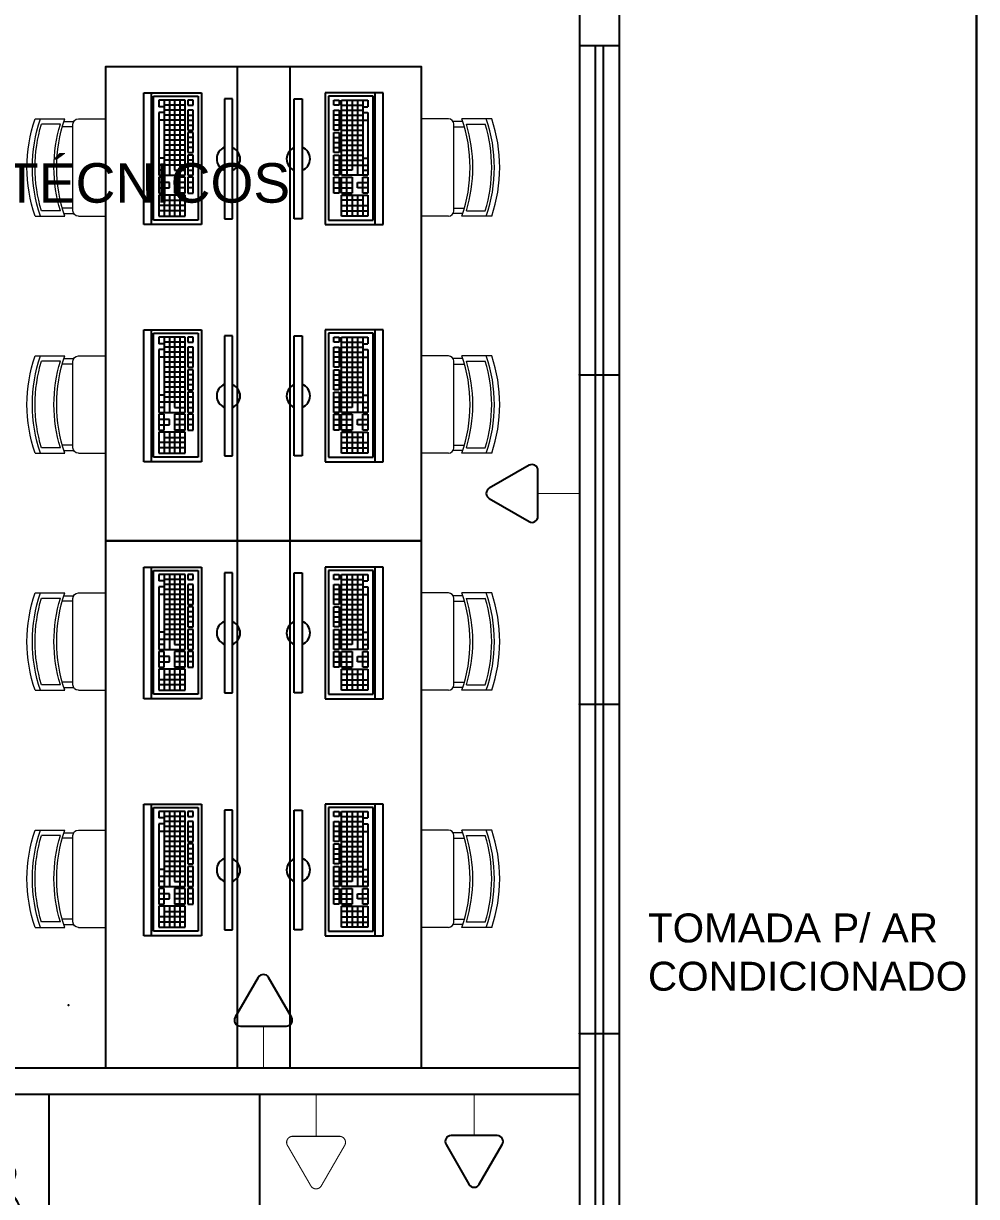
# Model space of a CAD drawing. Header units: millimetres. Extents: x 7034 to 7235, y -465 to -380.
# Drawn here: x 7120.568 to 7124.186, y -410.572 to -406.119 of the extents above; entities that cross this region are included whole.
import ezdxf

# ---------------------------------------------------------------- set-up
doc = ezdxf.new("R2010")
doc.units = ezdxf.units.MM
doc.header["$LTSCALE"] = 0.005
doc.linetypes.add('CONTINUO', pattern=[0])
doc.layers.get('0').update_dxf_attribs({"linetype": 'CONTINUO'})
doc.layers.add('0-LAYOUT', color=250, linetype='Continuous', lineweight=25)
for name, color, linetype in [('0-TOMADAS', 12, 'Continuous'), ('ARQ-PEITORIAL', 4, 'Continuous'), ('ARQ_ALVENARIA', 6, 'Continuous'), ('ARQ_ESQUADRIA', 5, 'Continuous'), ('ARQ_TXT_AMBIENTE', 3, 'Continuous'), ('NN_PISO', 8, 'Continuous')]:
    doc.layers.add(name, color=color, linetype=linetype)
doc.styles.get("Standard").update_dxf_attribs({"font": 'arial.ttf'})

# ---------------------------------------------------------------- blocks, each defined once
blk = doc.blocks.new('TOMADA-H30')
blk.add_lwpolyline([(-0.1082, 0.1955), (0.1082, 0.1955, 0.57735), (0.1324, 0.2375), (0.0242, 0.4248, 0.57735), (-0.0242, 0.4248), (-0.1324, 0.2375, 0.57735)], format="xyb", close=True)
at = {"const_width": 0.005}
blk.add_lwpolyline([(0, 0.1955), (0, 0)], dxfattribs=at)
blk = doc.blocks.new('2541982')
at = {"layer": '0-TOMADAS', "xscale": 0.6451236243583418, "yscale": 0.6451236243583418, "zscale": 0.6451236243583418, "rotation": 270}
blk.add_blockref('TOMADA-H30', (3218.8519, 1440.9676), dxfattribs=at)
blk = doc.blocks.new('A$C37D84435')
at = {"layer": 'ARQ_TXT_AMBIENTE', "insert": (12.573, -1.8662), "char_height": 0.15, "attachment_point": 1}
blk.add_mtext_dynamic_manual_height_columns('    SALA DE TÉCNICOS  ', width=2.27425, gutter_width=12.5, heights=[0], dxfattribs=at)
blk = doc.blocks.new('vafres')
at = {"lineweight": 13, "ltscale": 0.2}
for p, q in [((2157.847, 914.6481), (2157.847, 914.5352)), ((2158.2163, 914.6481), (2158.2163, 914.5352)), ((2157.8675, 914.5521), (2157.8675, 914.6239)), ((2158.1958, 914.5521), (2158.1958, 914.6239)), ((2157.8573, 914.5386), (2157.8573, 914.5017)), ((2157.8778, 914.5044), (2157.8778, 914.5455)), ((2158.1856, 914.5044), (2158.1856, 914.5448)), ((2158.2061, 914.5386), (2158.2061, 914.5017)), ((2157.847, 914.4839), (2157.847, 914.3813)), ((2158.1958, 914.5044), (2157.8675, 914.5044)), ((2158.2163, 914.4839), (2158.2163, 914.3813))]:
    blk.add_line(p, q, dxfattribs=at)
for centre, radius, start, end in [((2158.0317, 914.1094), 0.5694, 71.0753, 108.9246), ((2158.0317, 914.0889), 0.5694, 71.0753, 108.9246), ((2158.0317, 914.0787), 0.5694, 73.2016, 106.7984), ((2158.0317, 914.0787), 0.5694, 73.2016, 106.7984), ((2158.0317, 913.9966), 0.5694, 71.0753, 108.9246), ((2158.0317, 914.0069), 0.5694, 73.2016, 106.7984), ((2157.8675, 914.4839), 0.0205, 90, 180), ((2158.1958, 914.4839), 0.0205, 360, 90)]:
    blk.add_arc(centre, radius, start, end, dxfattribs=at)
blk = doc.blocks.new('A$C1D1E4AAD')
at = {"layer": '0-LAYOUT', "linetype": 'ByBlock'}
for p, q in [((-2.0148, 0), (-2.0148, -1.6)), ((-1.2148, 0), (-1.2148, -1.6)), ((-2.519, -0.1026), (-2.5509, -0.1221)), ((-2.4046, -0.1576), (-2.4818, -0.1047)), ((-2.4578, -0.1099), (-2.4741, -0.1104)), ((-2.1472, -0.3901), (-2.4578, -0.1099)), ((-2.4339, -0.1309), (-2.4167, -0.1112)), ((-2.2381, -0.2014), (-2.1504, -0.2795)), ((-2.1764, -0.356), (-2.3019, -0.25)), ((-2.1416, -0.302), (-2.154, -0.3461)), ((-2.8176, -0.4426), (-2.8024, -0.4084)), ((-2.7483, -0.5489), (-2.8107, -0.4792)), ((-2.8025, -0.5023), (-2.8041, -0.4861)), ((-0.8836, -0.4795), (-1.001, -0.4803)), ((-2.4845, -0.7742), (-2.8025, -0.5023)), ((-2.7786, -0.5233), (-2.7959, -0.5429)), ((-1.0225, -0.4914), (-1.0423, -0.5327)), ((-0.6899, -0.5557), (-0.6899, -0.5295)), ((-1.0764, -0.5613), (-0.6581, -0.5557)), ((-1.032, -0.5549), (-0.8677, -0.5581)), ((-0.7296, -0.5565), (-0.6367, -0.5676)), ((-0.6581, -0.5557), (-0.6462, -0.5668)), ((-0.6073, -0.5906), (-0.5962, -0.6264)), ((-2.5221, -0.7496), (-2.6434, -0.6388)), ((-2.6834, -0.7083), (-2.5946, -0.7853)), ((-2.5711, -0.7911), (-2.529, -0.7731)), ((-0.6073, -1.0431), (-0.5962, -1.0074)), ((-2.6834, -1.1435), (-2.5946, -1.0666)), ((-2.5711, -1.0608), (-2.529, -1.0787)), ((-0.7296, -1.0772), (-0.6367, -1.0661)), ((-0.6581, -1.078), (-0.6462, -1.0669)), ((-2.4845, -1.0777), (-2.8025, -1.3496)), ((-2.5221, -1.1022), (-2.6434, -1.2131)), ((-1.0764, -1.0724), (-0.6581, -1.078)), ((-1.0225, -1.1423), (-1.0423, -1.101)), ((-1.032, -1.0788), (-0.8677, -1.0756)), ((-0.6899, -1.078), (-0.6899, -1.1042)), ((-0.8836, -1.1542), (-1.001, -1.1534)), ((-2.7483, -1.303), (-2.8107, -1.3726)), ((-2.7786, -1.3286), (-2.7959, -1.3089)), ((-2.8025, -1.3496), (-2.8041, -1.3658)), ((-2.8176, -1.4093), (-2.8024, -1.4435)), ((-2.1472, -1.4617), (-2.4578, -1.742)), ((-2.1764, -1.4959), (-2.3019, -1.6019)), ((-2.1416, -1.5498), (-2.154, -1.5057)), ((-2.2381, -1.6505), (-2.1504, -1.5723)), ((-2.0148, -1.6), (-1.2148, -1.6)), ((-2.519, -1.7493), (-2.5509, -1.7298)), ((-2.4046, -1.6942), (-2.4818, -1.7472)), ((-2.4339, -1.721), (-2.4167, -1.7407)), ((-2.4578, -1.742), (-2.4741, -1.7415))]:
    blk.add_line(p, q, dxfattribs=at)
for centre, radius, start, end in [((-2.1494, -0.7283), 0.7271, 123.5174, 153.896), ((-2.5026, -0.1308), 0.0328, 51.4098, 120.5547), ((-2.4707, -0.4398), 0.3333, 45.7372, 80.6494), ((-2.4596, -0.177), 0.0523, 323.2944, 29.1682), ((-2.4596, -0.177), 0.0523, 323.2944, 29.1682), ((-2.712, 0.012), 0.3678, 309.1313, 323.2958), ((-2.0117, -0.8493), 0.7418, 129.1314, 148.282), ((-2.1616, -0.2971), 0.0207, 345.8779, 57.0329), ((-2.1675, -0.3448), 0.0141, 232.5784, 352.1311), ((-2.2085, -0.4503), 0.0857, 341.4955, 44.5153), ((-2.7875, -0.4552), 0.0328, 156.8587, 226.0036), ((-2.9561, -0.2659), 0.3678, 314.1176, 328.2821), ((-2.3206, -0.4216), 0.2017, 320.8696, 343.9764), ((-1.0042, -0.5009), 0.0207, 81.6738, 152.8287), ((-0.8661, -0.8121), 0.3333, 58.0573, 92.9695), ((-2.7362, -0.4918), 0.0523, 248.2452, 314.1189), ((-1.0312, -0.5406), 0.0141, 146.5756, 266.1283), ((-2.477, -0.4469), 0.3333, 196.764, 231.6762), ((-3.1806, 0.1774), 1.2492, 312.9781, 324.4353), ((-1.0701, -0.647), 0.0857, 94.1914, 157.2111), ((-0.701, -0.6073), 0.0523, 109.5385, 175.4123), ((-0.6383, -0.601), 0.0328, 18.152, 87.2969), ((-0.9669, -0.6994), 0.2017, 154.7303, 177.8371), ((-0.3867, -0.6319), 0.3678, 175.4109, 189.5754), ((-1.2979, -0.8169), 0.7271, 344.8107, 15.1893), ((0.0745, -0.8169), 1.2492, 174.2714, 185.7286), ((-1.4813, -0.8169), 0.7418, 350.4247, 9.5753), ((-2.5321, -0.7598), 0.0141, 285.2823, 44.835), ((-2.4757, -0.5981), 0.2017, 293.437, 316.5438), ((-2.5786, -0.7718), 0.0207, 220.3805, 291.5354), ((-2.4327, -0.7056), 0.0857, 232.8981, 295.9178), ((-0.9669, -0.9343), 0.2017, 182.1629, 205.2697), ((-0.3867, -1.0018), 0.3678, 170.4246, 184.5891), ((-1.0701, -0.9867), 0.0857, 202.7889, 265.8086), ((-2.5786, -1.08), 0.0207, 68.4646, 139.6195), ((-2.4327, -1.1463), 0.0857, 64.0822, 127.1019), ((-2.4757, -1.2537), 0.2017, 43.4562, 66.563), ((-0.701, -1.0264), 0.0523, 184.5877, 250.4615), ((-0.701, -1.0264), 0.0523, 184.5877, 250.4615), ((-0.6383, -1.0328), 0.0328, 272.7031, 341.848), ((-2.5321, -1.092), 0.0141, 315.165, 74.7177), ((-1.0312, -1.0931), 0.0141, 93.8717, 213.4244), ((-0.8661, -0.8216), 0.3333, 267.0305, 301.9427), ((-2.477, -1.4049), 0.3333, 128.3238, 163.236), ((-3.1806, -2.0292), 1.2492, 35.5647, 47.0219), ((-1.0042, -1.1328), 0.0207, 207.1713, 278.3262), ((-2.7362, -1.36), 0.0523, 45.8811, 111.7548), ((-2.9561, -1.5859), 0.3678, 31.7179, 45.8824), ((-2.3206, -1.4303), 0.2017, 16.0236, 39.1304), ((-2.7875, -1.3966), 0.0328, 133.9964, 203.1413), ((-2.2085, -1.4015), 0.0857, 315.4847, 18.5045), ((-2.0117, -1.0026), 0.7418, 211.718, 230.8686), ((-2.1494, -1.1236), 0.7271, 206.104, 236.4826), ((-2.1675, -1.5071), 0.0141, 7.8689, 127.4216), ((-2.1616, -1.5547), 0.0207, 302.9671, 14.1221), ((-2.712, -1.8639), 0.3678, 36.7042, 50.8687), ((-2.4596, -1.6749), 0.0523, 330.8318, 36.7056), ((-2.4596, -1.6749), 0.0523, 330.8318, 36.7056), ((-2.4707, -1.4121), 0.3333, 279.3506, 314.2628), ((-2.5026, -1.7211), 0.0328, 239.4453, 308.5902)]:
    blk.add_arc(centre, radius, start, end, dxfattribs=at)
for p in [(-2.2419, -0.6471), (-1.1749, -0.8169), (-2.2419, -1.2048)]:
    blk.add_point(p, dxfattribs=at)

msp = doc.modelspace()

# ---------------------------------------------------------------- linework, layer by layer
for points in [[(7124.1864, -402.1477), (7124.1864, -416.9977), (7103.1864, -416.9977), (7103.1864, -402.1477)], [(7145.1864, -402.1477), (7145.1864, -416.9977), (7124.1864, -416.9977), (7124.1864, -402.1477)]]:
    msp.add_lwpolyline(points, close=True)
at = {"layer": '0-LAYOUT'}
for p, q in [((7121.379, -406.2832), (7121.379, -410.0832)), ((7121.579, -406.2832), (7121.579, -410.0832)), ((7121.0246, -406.8826), (7121.0246, -406.3826)), ((7121.0246, -406.3826), (7121.0546, -406.3826)), ((7121.0546, -406.3826), (7121.2446, -406.3826)), ((7121.0546, -406.8826), (7121.0546, -406.3826)), ((7121.0619, -406.3953), (7121.2319, -406.3953)), ((7121.0619, -406.8653), (7121.0619, -406.3953)), ((7121.0819, -406.4103), (7121.0819, -406.4349)), ((7121.1819, -406.4103), (7121.0819, -406.4103)), ((7121.1019, -406.4103), (7121.1019, -406.6953)), ((7121.1219, -406.4103), (7121.1219, -406.6953)), ((7121.1419, -406.4103), (7121.1419, -406.6763)), ((7121.1619, -406.4103), (7121.1619, -406.6953)), ((7121.1819, -406.6953), (7121.1819, -406.4103)), ((7121.1919, -406.4103), (7121.1919, -406.4293)), ((7121.2119, -406.4103), (7121.1919, -406.4103)), ((7121.2119, -406.4293), (7121.2119, -406.4103)), ((7121.2319, -406.3953), (7121.2319, -406.8653)), ((7121.2446, -406.3826), (7121.2446, -406.8826)), ((7121.3317, -406.405), (7121.3317, -406.8601)), ((7121.3617, -406.405), (7121.3317, -406.405)), ((7121.3617, -406.8601), (7121.3617, -406.405)), ((7121.5962, -406.8601), (7121.5962, -406.405)), ((7121.5962, -406.405), (7121.6262, -406.405)), ((7121.6262, -406.405), (7121.6262, -406.8601)), ((7121.7134, -406.3826), (7121.7134, -406.8826)), ((7121.9034, -406.3826), (7121.7134, -406.3826)), ((7121.726, -406.3953), (7121.726, -406.8653)), ((7121.896, -406.3953), (7121.726, -406.3953)), ((7121.746, -406.4293), (7121.746, -406.4103)), ((7121.746, -406.4103), (7121.766, -406.4103)), ((7121.766, -406.4103), (7121.766, -406.4293)), ((7121.776, -406.6953), (7121.776, -406.4103)), ((7121.776, -406.4103), (7121.876, -406.4103)), ((7121.796, -406.4103), (7121.796, -406.6953)), ((7121.816, -406.4103), (7121.816, -406.6763)), ((7121.836, -406.4103), (7121.836, -406.6953)), ((7121.856, -406.4103), (7121.856, -406.6953)), ((7121.876, -406.4103), (7121.876, -406.4349)), ((7121.896, -406.8653), (7121.896, -406.3953)), ((7121.9034, -406.8826), (7121.9034, -406.3826)), ((7121.9334, -406.3826), (7121.9034, -406.3826)), ((7121.9334, -406.8826), (7121.9334, -406.3826)), ((7121.1019, -406.4349), (7121.0819, -406.4349)), ((7121.1019, -406.4573), (7121.0819, -406.4573)), ((7121.0819, -406.4573), (7121.0819, -406.6953)), ((7121.1819, -406.4293), (7121.1019, -406.4293)), ((7121.1819, -406.4483), (7121.1019, -406.4483)), ((7121.1919, -406.4293), (7121.2119, -406.4293)), ((7121.1919, -406.4483), (7121.1919, -406.5243)), ((7121.2119, -406.4483), (7121.1919, -406.4483)), ((7121.2119, -406.5243), (7121.2119, -406.4483)), ((7121.766, -406.4293), (7121.746, -406.4293)), ((7121.746, -406.5243), (7121.746, -406.4483)), ((7121.746, -406.4483), (7121.766, -406.4483)), ((7121.766, -406.4483), (7121.766, -406.5243)), ((7121.776, -406.4293), (7121.856, -406.4293)), ((7121.776, -406.4483), (7121.856, -406.4483)), ((7121.856, -406.4349), (7121.876, -406.4349)), ((7121.856, -406.4573), (7121.876, -406.4573)), ((7121.876, -406.4573), (7121.876, -406.6953)), ((7121.1819, -406.4863), (7121.0819, -406.4863)), ((7121.1819, -406.4673), (7121.1019, -406.4673)), ((7121.1819, -406.5053), (7121.1019, -406.5053)), ((7121.1919, -406.4673), (7121.2119, -406.4673)), ((7121.1919, -406.4863), (7121.2119, -406.4863)), ((7121.1919, -406.5053), (7121.2119, -406.5053)), ((7121.766, -406.4673), (7121.746, -406.4673)), ((7121.766, -406.4863), (7121.746, -406.4863)), ((7121.766, -406.5053), (7121.746, -406.5053)), ((7121.776, -406.4673), (7121.856, -406.4673)), ((7121.776, -406.4863), (7121.876, -406.4863)), ((7121.776, -406.5053), (7121.856, -406.5053)), ((7121.1819, -406.5243), (7121.1019, -406.5243)), ((7121.1819, -406.5433), (7121.1019, -406.5433)), ((7121.1919, -406.5243), (7121.2119, -406.5243)), ((7121.1919, -406.5334), (7121.1919, -406.6094)), ((7121.2119, -406.5334), (7121.1919, -406.5334)), ((7121.2119, -406.6094), (7121.2119, -406.5334)), ((7121.766, -406.5243), (7121.746, -406.5243)), ((7121.746, -406.6094), (7121.746, -406.5334)), ((7121.746, -406.5334), (7121.766, -406.5334)), ((7121.766, -406.5334), (7121.766, -406.6094)), ((7121.776, -406.5243), (7121.856, -406.5243)), ((7121.776, -406.5433), (7121.856, -406.5433)), ((7121.1819, -406.5623), (7121.1019, -406.5623)), ((7121.1819, -406.5813), (7121.1019, -406.5813)), ((7121.2119, -406.5524), (7121.1919, -406.5524)), ((7121.2119, -406.5714), (7121.1919, -406.5714)), ((7121.2119, -406.5904), (7121.1919, -406.5904)), ((7121.746, -406.5524), (7121.766, -406.5524)), ((7121.746, -406.5714), (7121.766, -406.5714)), ((7121.746, -406.5904), (7121.766, -406.5904)), ((7121.776, -406.5623), (7121.856, -406.5623)), ((7121.776, -406.5813), (7121.856, -406.5813)), ((7121.1019, -406.6303), (7121.0819, -406.6303)), ((7121.1819, -406.6003), (7121.1019, -406.6003)), ((7121.1819, -406.6193), (7121.1019, -406.6193)), ((7121.1819, -406.6383), (7121.1019, -406.6383)), ((7121.1919, -406.6094), (7121.2119, -406.6094)), ((7121.1919, -406.6193), (7121.1919, -406.6953)), ((7121.2119, -406.6193), (7121.1919, -406.6193)), ((7121.2119, -406.6383), (7121.1919, -406.6383)), ((7121.2119, -406.6953), (7121.2119, -406.6193)), ((7121.766, -406.6094), (7121.746, -406.6094)), ((7121.746, -406.6953), (7121.746, -406.6193)), ((7121.746, -406.6193), (7121.766, -406.6193)), ((7121.746, -406.6383), (7121.766, -406.6383)), ((7121.766, -406.6193), (7121.766, -406.6953)), ((7121.776, -406.6003), (7121.856, -406.6003)), ((7121.776, -406.6193), (7121.856, -406.6193)), ((7121.776, -406.6383), (7121.856, -406.6383)), ((7121.856, -406.6303), (7121.876, -406.6303)), ((7121.1819, -406.6573), (7121.0819, -406.6573)), ((7121.1019, -406.6763), (7121.0819, -406.6763)), ((7121.1419, -406.6763), (7121.1819, -406.6763)), ((7121.1919, -406.6573), (7121.2119, -406.6573)), ((7121.1919, -406.6763), (7121.2119, -406.6763)), ((7121.766, -406.6573), (7121.746, -406.6573)), ((7121.766, -406.6763), (7121.746, -406.6763)), ((7121.776, -406.6573), (7121.876, -406.6573)), ((7121.816, -406.6763), (7121.776, -406.6763)), ((7121.856, -406.6763), (7121.876, -406.6763)), ((7121.0819, -406.6953), (7121.1819, -406.6953)), ((7121.0819, -406.7028), (7121.0819, -406.7628)), ((7121.1019, -406.7028), (7121.0819, -406.7028)), ((7121.1219, -406.7228), (7121.0819, -406.7228)), ((7121.1019, -406.7628), (7121.1019, -406.7028)), ((7121.1219, -406.7428), (7121.1219, -406.7228)), ((7121.1419, -406.7028), (7121.1419, -406.7628)), ((7121.1819, -406.7028), (7121.1419, -406.7028)), ((7121.1819, -406.7228), (7121.1419, -406.7228)), ((7121.1619, -406.7628), (7121.1619, -406.7028)), ((7121.1819, -406.7628), (7121.1819, -406.7028)), ((7121.1919, -406.6953), (7121.2119, -406.6953)), ((7121.1919, -406.7028), (7121.1919, -406.7628)), ((7121.2119, -406.7028), (7121.1919, -406.7028)), ((7121.2119, -406.7228), (7121.1919, -406.7228)), ((7121.2119, -406.7628), (7121.2119, -406.7028)), ((7121.766, -406.6953), (7121.746, -406.6953)), ((7121.746, -406.7628), (7121.746, -406.7028)), ((7121.746, -406.7028), (7121.766, -406.7028)), ((7121.746, -406.7228), (7121.766, -406.7228)), ((7121.766, -406.7028), (7121.766, -406.7628)), ((7121.876, -406.6953), (7121.776, -406.6953)), ((7121.776, -406.7628), (7121.776, -406.7028)), ((7121.776, -406.7028), (7121.816, -406.7028)), ((7121.776, -406.7228), (7121.816, -406.7228)), ((7121.796, -406.7628), (7121.796, -406.7028)), ((7121.816, -406.7028), (7121.816, -406.7628)), ((7121.836, -406.7428), (7121.836, -406.7228)), ((7121.836, -406.7228), (7121.876, -406.7228)), ((7121.856, -406.7028), (7121.876, -406.7028)), ((7121.856, -406.7628), (7121.856, -406.7028)), ((7121.876, -406.7028), (7121.876, -406.7628)), ((7121.0819, -406.7428), (7121.1219, -406.7428)), ((7121.0819, -406.7628), (7121.1019, -406.7628)), ((7121.0819, -406.7703), (7121.0819, -406.8503)), ((7121.1819, -406.7703), (7121.0819, -406.7703)), ((7121.1019, -406.7703), (7121.1019, -406.8503)), ((7121.1219, -406.7703), (7121.1219, -406.8503)), ((7121.1819, -406.7428), (7121.1419, -406.7428)), ((7121.1419, -406.7628), (7121.1819, -406.7628)), ((7121.1819, -406.7628), (7121.1419, -406.7628)), ((7121.1419, -406.7703), (7121.1419, -406.8503)), ((7121.1619, -406.7703), (7121.1619, -406.8503)), ((7121.1819, -406.8503), (7121.1819, -406.7703)), ((7121.2119, -406.7428), (7121.1919, -406.7428)), ((7121.1919, -406.7628), (7121.2119, -406.7628)), ((7121.746, -406.7428), (7121.766, -406.7428)), ((7121.766, -406.7628), (7121.746, -406.7628)), ((7121.776, -406.7428), (7121.816, -406.7428)), ((7121.816, -406.7628), (7121.776, -406.7628)), ((7121.776, -406.7628), (7121.816, -406.7628)), ((7121.776, -406.8503), (7121.776, -406.7703)), ((7121.776, -406.7703), (7121.876, -406.7703)), ((7121.796, -406.7703), (7121.796, -406.8503)), ((7121.816, -406.7703), (7121.816, -406.8503)), ((7121.876, -406.7428), (7121.836, -406.7428)), ((7121.836, -406.7703), (7121.836, -406.8503)), ((7121.876, -406.7628), (7121.856, -406.7628)), ((7121.856, -406.7703), (7121.856, -406.8503)), ((7121.876, -406.7703), (7121.876, -406.8503)), ((7121.1819, -406.8103), (7121.0819, -406.8103)), ((7121.1019, -406.7903), (7121.1819, -406.7903)), ((7121.856, -406.7903), (7121.776, -406.7903)), ((7121.776, -406.8103), (7121.876, -406.8103)), ((7121.1819, -406.8303), (7121.0819, -406.8303)), ((7121.0819, -406.8503), (7121.1819, -406.8503)), ((7121.3317, -406.8601), (7121.3617, -406.8601)), ((7121.6262, -406.8601), (7121.5962, -406.8601)), ((7121.776, -406.8303), (7121.876, -406.8303)), ((7121.876, -406.8503), (7121.776, -406.8503)), ((7121.0546, -406.8826), (7121.0246, -406.8826)), ((7121.2446, -406.8826), (7121.0546, -406.8826)), ((7121.2319, -406.8653), (7121.0619, -406.8653)), ((7121.7134, -406.8826), (7121.9034, -406.8826)), ((7121.726, -406.8653), (7121.896, -406.8653)), ((7121.9034, -406.8826), (7121.9334, -406.8826)), ((7121.0246, -407.7826), (7121.0246, -407.2826)), ((7121.0246, -407.2826), (7121.0546, -407.2826)), ((7121.0546, -407.2826), (7121.2446, -407.2826)), ((7121.0546, -407.7826), (7121.0546, -407.2826)), ((7121.0619, -407.2953), (7121.2319, -407.2953)), ((7121.0619, -407.7653), (7121.0619, -407.2953)), ((7121.2319, -407.2953), (7121.2319, -407.7653)), ((7121.2446, -407.2826), (7121.2446, -407.7826)), ((7121.3317, -407.305), (7121.3317, -407.7601)), ((7121.3617, -407.305), (7121.3317, -407.305)), ((7121.3617, -407.7601), (7121.3617, -407.305)), ((7121.5962, -407.7601), (7121.5962, -407.305)), ((7121.5962, -407.305), (7121.6262, -407.305)), ((7121.6262, -407.305), (7121.6262, -407.7601)), ((7121.7134, -407.2826), (7121.7134, -407.7826)), ((7121.9034, -407.2826), (7121.7134, -407.2826)), ((7121.726, -407.2953), (7121.726, -407.7653)), ((7121.896, -407.2953), (7121.726, -407.2953)), ((7121.896, -407.7653), (7121.896, -407.2953)), ((7121.9034, -407.7826), (7121.9034, -407.2826)), ((7121.9334, -407.2826), (7121.9034, -407.2826)), ((7121.9334, -407.7826), (7121.9334, -407.2826)), ((7121.0819, -407.3103), (7121.0819, -407.3349)), ((7121.1819, -407.3103), (7121.0819, -407.3103)), ((7121.1019, -407.3349), (7121.0819, -407.3349)), ((7121.1019, -407.3103), (7121.1019, -407.5953)), ((7121.1819, -407.3293), (7121.1019, -407.3293)), ((7121.1819, -407.3483), (7121.1019, -407.3483)), ((7121.1219, -407.3103), (7121.1219, -407.5953)), ((7121.1419, -407.3103), (7121.1419, -407.5763)), ((7121.1619, -407.3103), (7121.1619, -407.5953)), ((7121.1819, -407.5953), (7121.1819, -407.3103)), ((7121.1919, -407.3103), (7121.1919, -407.3293)), ((7121.2119, -407.3103), (7121.1919, -407.3103)), ((7121.1919, -407.3293), (7121.2119, -407.3293)), ((7121.1919, -407.3483), (7121.1919, -407.4243)), ((7121.2119, -407.3483), (7121.1919, -407.3483)), ((7121.2119, -407.3293), (7121.2119, -407.3103)), ((7121.2119, -407.4243), (7121.2119, -407.3483)), ((7121.746, -407.3293), (7121.746, -407.3103)), ((7121.746, -407.3103), (7121.766, -407.3103)), ((7121.766, -407.3293), (7121.746, -407.3293)), ((7121.746, -407.4243), (7121.746, -407.3483)), ((7121.746, -407.3483), (7121.766, -407.3483)), ((7121.766, -407.3103), (7121.766, -407.3293)), ((7121.766, -407.3483), (7121.766, -407.4243)), ((7121.776, -407.5953), (7121.776, -407.3103)), ((7121.776, -407.3103), (7121.876, -407.3103)), ((7121.776, -407.3293), (7121.856, -407.3293)), ((7121.776, -407.3483), (7121.856, -407.3483)), ((7121.796, -407.3103), (7121.796, -407.5953)), ((7121.816, -407.3103), (7121.816, -407.5763)), ((7121.836, -407.3103), (7121.836, -407.5953)), ((7121.856, -407.3103), (7121.856, -407.5953)), ((7121.856, -407.3349), (7121.876, -407.3349)), ((7121.876, -407.3103), (7121.876, -407.3349)), ((7121.1019, -407.3573), (7121.0819, -407.3573)), ((7121.0819, -407.3573), (7121.0819, -407.5953)), ((7121.1819, -407.3863), (7121.0819, -407.3863)), ((7121.1819, -407.3673), (7121.1019, -407.3673)), ((7121.1919, -407.3673), (7121.2119, -407.3673)), ((7121.1919, -407.3863), (7121.2119, -407.3863)), ((7121.766, -407.3673), (7121.746, -407.3673)), ((7121.766, -407.3863), (7121.746, -407.3863)), ((7121.776, -407.3673), (7121.856, -407.3673)), ((7121.776, -407.3863), (7121.876, -407.3863)), ((7121.856, -407.3573), (7121.876, -407.3573)), ((7121.876, -407.3573), (7121.876, -407.5953)), ((7121.1819, -407.4053), (7121.1019, -407.4053)), ((7121.1819, -407.4243), (7121.1019, -407.4243)), ((7121.1919, -407.4053), (7121.2119, -407.4053)), ((7121.1919, -407.4243), (7121.2119, -407.4243)), ((7121.1919, -407.4334), (7121.1919, -407.5094)), ((7121.2119, -407.4334), (7121.1919, -407.4334)), ((7121.2119, -407.5094), (7121.2119, -407.4334)), ((7121.766, -407.4053), (7121.746, -407.4053)), ((7121.766, -407.4243), (7121.746, -407.4243)), ((7121.746, -407.5094), (7121.746, -407.4334)), ((7121.746, -407.4334), (7121.766, -407.4334)), ((7121.766, -407.4334), (7121.766, -407.5094)), ((7121.776, -407.4053), (7121.856, -407.4053)), ((7121.776, -407.4243), (7121.856, -407.4243)), ((7121.1819, -407.4433), (7121.1019, -407.4433)), ((7121.1819, -407.4623), (7121.1019, -407.4623)), ((7121.1819, -407.4813), (7121.1019, -407.4813)), ((7121.2119, -407.4524), (7121.1919, -407.4524)), ((7121.2119, -407.4714), (7121.1919, -407.4714)), ((7121.746, -407.4524), (7121.766, -407.4524)), ((7121.746, -407.4714), (7121.766, -407.4714)), ((7121.776, -407.4433), (7121.856, -407.4433)), ((7121.776, -407.4623), (7121.856, -407.4623)), ((7121.776, -407.4813), (7121.856, -407.4813)), ((7121.1019, -407.5303), (7121.0819, -407.5303)), ((7121.1819, -407.5003), (7121.1019, -407.5003)), ((7121.1819, -407.5193), (7121.1019, -407.5193)), ((7121.2119, -407.4904), (7121.1919, -407.4904)), ((7121.1919, -407.5094), (7121.2119, -407.5094)), ((7121.1919, -407.5193), (7121.1919, -407.5953)), ((7121.2119, -407.5193), (7121.1919, -407.5193)), ((7121.2119, -407.5953), (7121.2119, -407.5193)), ((7121.746, -407.4904), (7121.766, -407.4904)), ((7121.766, -407.5094), (7121.746, -407.5094)), ((7121.746, -407.5953), (7121.746, -407.5193)), ((7121.746, -407.5193), (7121.766, -407.5193)), ((7121.766, -407.5193), (7121.766, -407.5953)), ((7121.776, -407.5003), (7121.856, -407.5003)), ((7121.776, -407.5193), (7121.856, -407.5193)), ((7121.856, -407.5303), (7121.876, -407.5303)), ((7121.1819, -407.5573), (7121.0819, -407.5573)), ((7121.1019, -407.5763), (7121.0819, -407.5763)), ((7121.1819, -407.5383), (7121.1019, -407.5383)), ((7121.1419, -407.5763), (7121.1819, -407.5763)), ((7121.2119, -407.5383), (7121.1919, -407.5383)), ((7121.1919, -407.5573), (7121.2119, -407.5573)), ((7121.1919, -407.5763), (7121.2119, -407.5763)), ((7121.746, -407.5383), (7121.766, -407.5383)), ((7121.766, -407.5573), (7121.746, -407.5573)), ((7121.766, -407.5763), (7121.746, -407.5763)), ((7121.776, -407.5383), (7121.856, -407.5383)), ((7121.776, -407.5573), (7121.876, -407.5573)), ((7121.816, -407.5763), (7121.776, -407.5763)), ((7121.856, -407.5763), (7121.876, -407.5763)), ((7121.0819, -407.5953), (7121.1819, -407.5953)), ((7121.0819, -407.6028), (7121.0819, -407.6628)), ((7121.1019, -407.6028), (7121.0819, -407.6028)), ((7121.1019, -407.6628), (7121.1019, -407.6028)), ((7121.1419, -407.6028), (7121.1419, -407.6628)), ((7121.1819, -407.6028), (7121.1419, -407.6028)), ((7121.1619, -407.6628), (7121.1619, -407.6028)), ((7121.1819, -407.6628), (7121.1819, -407.6028)), ((7121.1919, -407.5953), (7121.2119, -407.5953)), ((7121.1919, -407.6028), (7121.1919, -407.6628)), ((7121.2119, -407.6028), (7121.1919, -407.6028)), ((7121.2119, -407.6628), (7121.2119, -407.6028)), ((7121.766, -407.5953), (7121.746, -407.5953)), ((7121.746, -407.6628), (7121.746, -407.6028)), ((7121.746, -407.6028), (7121.766, -407.6028)), ((7121.766, -407.6028), (7121.766, -407.6628)), ((7121.876, -407.5953), (7121.776, -407.5953)), ((7121.776, -407.6628), (7121.776, -407.6028)), ((7121.776, -407.6028), (7121.816, -407.6028)), ((7121.796, -407.6628), (7121.796, -407.6028)), ((7121.816, -407.6028), (7121.816, -407.6628)), ((7121.856, -407.6028), (7121.876, -407.6028)), ((7121.856, -407.6628), (7121.856, -407.6028)), ((7121.876, -407.6028), (7121.876, -407.6628)), ((7121.1219, -407.6228), (7121.0819, -407.6228)), ((7121.0819, -407.6428), (7121.1219, -407.6428)), ((7121.0819, -407.6628), (7121.1019, -407.6628)), ((7121.1219, -407.6428), (7121.1219, -407.6228)), ((7121.1819, -407.6228), (7121.1419, -407.6228)), ((7121.1819, -407.6428), (7121.1419, -407.6428)), ((7121.1419, -407.6628), (7121.1819, -407.6628)), ((7121.1819, -407.6628), (7121.1419, -407.6628)), ((7121.2119, -407.6228), (7121.1919, -407.6228)), ((7121.2119, -407.6428), (7121.1919, -407.6428)), ((7121.1919, -407.6628), (7121.2119, -407.6628)), ((7121.746, -407.6228), (7121.766, -407.6228)), ((7121.746, -407.6428), (7121.766, -407.6428)), ((7121.766, -407.6628), (7121.746, -407.6628)), ((7121.776, -407.6228), (7121.816, -407.6228)), ((7121.776, -407.6428), (7121.816, -407.6428)), ((7121.816, -407.6628), (7121.776, -407.6628)), ((7121.776, -407.6628), (7121.816, -407.6628)), ((7121.836, -407.6428), (7121.836, -407.6228)), ((7121.836, -407.6228), (7121.876, -407.6228)), ((7121.876, -407.6428), (7121.836, -407.6428)), ((7121.876, -407.6628), (7121.856, -407.6628)), ((7121.0819, -407.6703), (7121.0819, -407.7503)), ((7121.1819, -407.6703), (7121.0819, -407.6703)), ((7121.1019, -407.6703), (7121.1019, -407.7503)), ((7121.1019, -407.6903), (7121.1819, -407.6903)), ((7121.1219, -407.6703), (7121.1219, -407.7503)), ((7121.1419, -407.6703), (7121.1419, -407.7503)), ((7121.1619, -407.6703), (7121.1619, -407.7503)), ((7121.1819, -407.7503), (7121.1819, -407.6703)), ((7121.776, -407.7503), (7121.776, -407.6703)), ((7121.776, -407.6703), (7121.876, -407.6703)), ((7121.856, -407.6903), (7121.776, -407.6903)), ((7121.796, -407.6703), (7121.796, -407.7503)), ((7121.816, -407.6703), (7121.816, -407.7503)), ((7121.836, -407.6703), (7121.836, -407.7503)), ((7121.856, -407.6703), (7121.856, -407.7503)), ((7121.876, -407.6703), (7121.876, -407.7503)), ((7121.1819, -407.7103), (7121.0819, -407.7103)), ((7121.1819, -407.7303), (7121.0819, -407.7303)), ((7121.0819, -407.7503), (7121.1819, -407.7503)), ((7121.776, -407.7103), (7121.876, -407.7103)), ((7121.776, -407.7303), (7121.876, -407.7303)), ((7121.876, -407.7503), (7121.776, -407.7503)), ((7121.0546, -407.7826), (7121.0246, -407.7826)), ((7121.2446, -407.7826), (7121.0546, -407.7826)), ((7121.2319, -407.7653), (7121.0619, -407.7653)), ((7121.3317, -407.7601), (7121.3617, -407.7601)), ((7121.6262, -407.7601), (7121.5962, -407.7601)), ((7121.7134, -407.7826), (7121.9034, -407.7826)), ((7121.726, -407.7653), (7121.896, -407.7653)), ((7121.9034, -407.7826), (7121.9334, -407.7826)), ((7121.0246, -408.6826), (7121.0246, -408.1826)), ((7121.0246, -408.1826), (7121.0546, -408.1826)), ((7121.0546, -408.1826), (7121.2446, -408.1826)), ((7121.0546, -408.6826), (7121.0546, -408.1826)), ((7121.0619, -408.1953), (7121.2319, -408.1953)), ((7121.0619, -408.6653), (7121.0619, -408.1953)), ((7121.2319, -408.1953), (7121.2319, -408.6653)), ((7121.2446, -408.1826), (7121.2446, -408.6826)), ((7121.7134, -408.1826), (7121.7134, -408.6826)), ((7121.9034, -408.1826), (7121.7134, -408.1826)), ((7121.726, -408.1953), (7121.726, -408.6653)), ((7121.896, -408.1953), (7121.726, -408.1953)), ((7121.896, -408.6653), (7121.896, -408.1953)), ((7121.9034, -408.6826), (7121.9034, -408.1826)), ((7121.9334, -408.1826), (7121.9034, -408.1826)), ((7121.9334, -408.6826), (7121.9334, -408.1826)), ((7121.0819, -408.2103), (7121.0819, -408.2349)), ((7121.1819, -408.2103), (7121.0819, -408.2103)), ((7121.1019, -408.2349), (7121.0819, -408.2349)), ((7121.1019, -408.2103), (7121.1019, -408.4953)), ((7121.1819, -408.2293), (7121.1019, -408.2293)), ((7121.1219, -408.2103), (7121.1219, -408.4953)), ((7121.1419, -408.2103), (7121.1419, -408.4763)), ((7121.1619, -408.2103), (7121.1619, -408.4953)), ((7121.1819, -408.4953), (7121.1819, -408.2103)), ((7121.1919, -408.2103), (7121.1919, -408.2293)), ((7121.2119, -408.2103), (7121.1919, -408.2103)), ((7121.1919, -408.2293), (7121.2119, -408.2293)), ((7121.2119, -408.2293), (7121.2119, -408.2103)), ((7121.3317, -408.205), (7121.3317, -408.6601)), ((7121.3617, -408.205), (7121.3317, -408.205)), ((7121.3617, -408.6601), (7121.3617, -408.205)), ((7121.5962, -408.6601), (7121.5962, -408.205)), ((7121.5962, -408.205), (7121.6262, -408.205)), ((7121.6262, -408.205), (7121.6262, -408.6601)), ((7121.746, -408.2293), (7121.746, -408.2103)), ((7121.746, -408.2103), (7121.766, -408.2103)), ((7121.766, -408.2293), (7121.746, -408.2293)), ((7121.766, -408.2103), (7121.766, -408.2293)), ((7121.776, -408.4953), (7121.776, -408.2103)), ((7121.776, -408.2103), (7121.876, -408.2103)), ((7121.776, -408.2293), (7121.856, -408.2293)), ((7121.796, -408.2103), (7121.796, -408.4953)), ((7121.816, -408.2103), (7121.816, -408.4763)), ((7121.836, -408.2103), (7121.836, -408.4953)), ((7121.856, -408.2103), (7121.856, -408.4953)), ((7121.856, -408.2349), (7121.876, -408.2349)), ((7121.876, -408.2103), (7121.876, -408.2349)), ((7121.1019, -408.2573), (7121.0819, -408.2573)), ((7121.0819, -408.2573), (7121.0819, -408.4953)), ((7121.1819, -408.2863), (7121.0819, -408.2863)), ((7121.1819, -408.2483), (7121.1019, -408.2483)), ((7121.1819, -408.2673), (7121.1019, -408.2673)), ((7121.1919, -408.2483), (7121.1919, -408.3243)), ((7121.2119, -408.2483), (7121.1919, -408.2483)), ((7121.1919, -408.2673), (7121.2119, -408.2673)), ((7121.1919, -408.2863), (7121.2119, -408.2863)), ((7121.2119, -408.3243), (7121.2119, -408.2483)), ((7121.746, -408.3243), (7121.746, -408.2483)), ((7121.746, -408.2483), (7121.766, -408.2483)), ((7121.766, -408.2673), (7121.746, -408.2673)), ((7121.766, -408.2863), (7121.746, -408.2863)), ((7121.766, -408.2483), (7121.766, -408.3243)), ((7121.776, -408.2483), (7121.856, -408.2483)), ((7121.776, -408.2673), (7121.856, -408.2673)), ((7121.776, -408.2863), (7121.876, -408.2863)), ((7121.856, -408.2573), (7121.876, -408.2573)), ((7121.876, -408.2573), (7121.876, -408.4953)), ((7121.1819, -408.3053), (7121.1019, -408.3053)), ((7121.1819, -408.3243), (7121.1019, -408.3243)), ((7121.1919, -408.3053), (7121.2119, -408.3053)), ((7121.1919, -408.3243), (7121.2119, -408.3243)), ((7121.1919, -408.3334), (7121.1919, -408.4094)), ((7121.2119, -408.3334), (7121.1919, -408.3334)), ((7121.2119, -408.4094), (7121.2119, -408.3334)), ((7121.766, -408.3053), (7121.746, -408.3053)), ((7121.766, -408.3243), (7121.746, -408.3243)), ((7121.746, -408.4094), (7121.746, -408.3334)), ((7121.746, -408.3334), (7121.766, -408.3334)), ((7121.766, -408.3334), (7121.766, -408.4094)), ((7121.776, -408.3053), (7121.856, -408.3053)), ((7121.776, -408.3243), (7121.856, -408.3243)), ((7121.1819, -408.3433), (7121.1019, -408.3433)), ((7121.1819, -408.3623), (7121.1019, -408.3623)), ((7121.2119, -408.3524), (7121.1919, -408.3524)), ((7121.2119, -408.3714), (7121.1919, -408.3714)), ((7121.746, -408.3524), (7121.766, -408.3524)), ((7121.746, -408.3714), (7121.766, -408.3714)), ((7121.776, -408.3433), (7121.856, -408.3433)), ((7121.776, -408.3623), (7121.856, -408.3623)), ((7121.1819, -408.3813), (7121.1019, -408.3813)), ((7121.1819, -408.4003), (7121.1019, -408.4003)), ((7121.1819, -408.4193), (7121.1019, -408.4193)), ((7121.2119, -408.3904), (7121.1919, -408.3904)), ((7121.1919, -408.4094), (7121.2119, -408.4094)), ((7121.1919, -408.4193), (7121.1919, -408.4953)), ((7121.2119, -408.4193), (7121.1919, -408.4193)), ((7121.2119, -408.4953), (7121.2119, -408.4193)), ((7121.746, -408.3904), (7121.766, -408.3904)), ((7121.766, -408.4094), (7121.746, -408.4094)), ((7121.746, -408.4953), (7121.746, -408.4193)), ((7121.746, -408.4193), (7121.766, -408.4193)), ((7121.766, -408.4193), (7121.766, -408.4953)), ((7121.776, -408.3813), (7121.856, -408.3813)), ((7121.776, -408.4003), (7121.856, -408.4003)), ((7121.776, -408.4193), (7121.856, -408.4193)), ((7121.1019, -408.4303), (7121.0819, -408.4303)), ((7121.1819, -408.4573), (7121.0819, -408.4573)), ((7121.1819, -408.4383), (7121.1019, -408.4383)), ((7121.2119, -408.4383), (7121.1919, -408.4383)), ((7121.1919, -408.4573), (7121.2119, -408.4573)), ((7121.746, -408.4383), (7121.766, -408.4383)), ((7121.766, -408.4573), (7121.746, -408.4573)), ((7121.776, -408.4383), (7121.856, -408.4383)), ((7121.776, -408.4573), (7121.876, -408.4573)), ((7121.856, -408.4303), (7121.876, -408.4303)), ((7121.1019, -408.4763), (7121.0819, -408.4763)), ((7121.0819, -408.4953), (7121.1819, -408.4953)), ((7121.0819, -408.5028), (7121.0819, -408.5628)), ((7121.1019, -408.5028), (7121.0819, -408.5028)), ((7121.1019, -408.5628), (7121.1019, -408.5028)), ((7121.1419, -408.4763), (7121.1819, -408.4763)), ((7121.1419, -408.5028), (7121.1419, -408.5628)), ((7121.1819, -408.5028), (7121.1419, -408.5028)), ((7121.1619, -408.5628), (7121.1619, -408.5028)), ((7121.1819, -408.5628), (7121.1819, -408.5028)), ((7121.1919, -408.4763), (7121.2119, -408.4763)), ((7121.1919, -408.4953), (7121.2119, -408.4953)), ((7121.1919, -408.5028), (7121.1919, -408.5628)), ((7121.2119, -408.5028), (7121.1919, -408.5028)), ((7121.2119, -408.5628), (7121.2119, -408.5028)), ((7121.766, -408.4763), (7121.746, -408.4763)), ((7121.766, -408.4953), (7121.746, -408.4953)), ((7121.746, -408.5628), (7121.746, -408.5028)), ((7121.746, -408.5028), (7121.766, -408.5028)), ((7121.766, -408.5028), (7121.766, -408.5628)), ((7121.816, -408.4763), (7121.776, -408.4763)), ((7121.876, -408.4953), (7121.776, -408.4953)), ((7121.776, -408.5628), (7121.776, -408.5028)), ((7121.776, -408.5028), (7121.816, -408.5028)), ((7121.796, -408.5628), (7121.796, -408.5028)), ((7121.816, -408.5028), (7121.816, -408.5628)), ((7121.856, -408.4763), (7121.876, -408.4763)), ((7121.856, -408.5028), (7121.876, -408.5028)), ((7121.856, -408.5628), (7121.856, -408.5028)), ((7121.876, -408.5028), (7121.876, -408.5628)), ((7121.1219, -408.5228), (7121.0819, -408.5228)), ((7121.0819, -408.5428), (7121.1219, -408.5428)), ((7121.1219, -408.5428), (7121.1219, -408.5228)), ((7121.1819, -408.5228), (7121.1419, -408.5228)), ((7121.1819, -408.5428), (7121.1419, -408.5428)), ((7121.2119, -408.5228), (7121.1919, -408.5228)), ((7121.2119, -408.5428), (7121.1919, -408.5428)), ((7121.746, -408.5228), (7121.766, -408.5228)), ((7121.746, -408.5428), (7121.766, -408.5428)), ((7121.776, -408.5228), (7121.816, -408.5228)), ((7121.776, -408.5428), (7121.816, -408.5428)), ((7121.836, -408.5428), (7121.836, -408.5228)), ((7121.836, -408.5228), (7121.876, -408.5228)), ((7121.876, -408.5428), (7121.836, -408.5428)), ((7121.0819, -408.5628), (7121.1019, -408.5628)), ((7121.0819, -408.5703), (7121.0819, -408.6503)), ((7121.1819, -408.5703), (7121.0819, -408.5703)), ((7121.1019, -408.5703), (7121.1019, -408.6503)), ((7121.1019, -408.5903), (7121.1819, -408.5903)), ((7121.1219, -408.5703), (7121.1219, -408.6503)), ((7121.1419, -408.5628), (7121.1819, -408.5628)), ((7121.1819, -408.5628), (7121.1419, -408.5628)), ((7121.1419, -408.5703), (7121.1419, -408.6503)), ((7121.1619, -408.5703), (7121.1619, -408.6503)), ((7121.1819, -408.6503), (7121.1819, -408.5703)), ((7121.1919, -408.5628), (7121.2119, -408.5628)), ((7121.766, -408.5628), (7121.746, -408.5628)), ((7121.816, -408.5628), (7121.776, -408.5628)), ((7121.776, -408.5628), (7121.816, -408.5628)), ((7121.776, -408.6503), (7121.776, -408.5703)), ((7121.776, -408.5703), (7121.876, -408.5703)), ((7121.856, -408.5903), (7121.776, -408.5903)), ((7121.796, -408.5703), (7121.796, -408.6503)), ((7121.816, -408.5703), (7121.816, -408.6503)), ((7121.836, -408.5703), (7121.836, -408.6503)), ((7121.876, -408.5628), (7121.856, -408.5628)), ((7121.856, -408.5703), (7121.856, -408.6503)), ((7121.876, -408.5703), (7121.876, -408.6503)), ((7121.1819, -408.6103), (7121.0819, -408.6103)), ((7121.1819, -408.6303), (7121.0819, -408.6303)), ((7121.776, -408.6103), (7121.876, -408.6103)), ((7121.776, -408.6303), (7121.876, -408.6303)), ((7121.0546, -408.6826), (7121.0246, -408.6826)), ((7121.2446, -408.6826), (7121.0546, -408.6826)), ((7121.2319, -408.6653), (7121.0619, -408.6653)), ((7121.0819, -408.6503), (7121.1819, -408.6503)), ((7121.3317, -408.6601), (7121.3617, -408.6601)), ((7121.6262, -408.6601), (7121.5962, -408.6601)), ((7121.7134, -408.6826), (7121.9034, -408.6826)), ((7121.726, -408.6653), (7121.896, -408.6653)), ((7121.876, -408.6503), (7121.776, -408.6503)), ((7121.9034, -408.6826), (7121.9334, -408.6826)), ((7121.0246, -409.5826), (7121.0246, -409.0826)), ((7121.0246, -409.0826), (7121.0546, -409.0826)), ((7121.0546, -409.0826), (7121.2446, -409.0826)), ((7121.0546, -409.5826), (7121.0546, -409.0826)), ((7121.2446, -409.0826), (7121.2446, -409.5826)), ((7121.7134, -409.0826), (7121.7134, -409.5826)), ((7121.9034, -409.0826), (7121.7134, -409.0826)), ((7121.9034, -409.5826), (7121.9034, -409.0826)), ((7121.9334, -409.0826), (7121.9034, -409.0826)), ((7121.9334, -409.5826), (7121.9334, -409.0826)), ((7121.0619, -409.0953), (7121.2319, -409.0953)), ((7121.0619, -409.5653), (7121.0619, -409.0953)), ((7121.0819, -409.1103), (7121.0819, -409.1349)), ((7121.1819, -409.1103), (7121.0819, -409.1103)), ((7121.1019, -409.1349), (7121.0819, -409.1349)), ((7121.1019, -409.1103), (7121.1019, -409.3953)), ((7121.1819, -409.1293), (7121.1019, -409.1293)), ((7121.1219, -409.1103), (7121.1219, -409.3953)), ((7121.1419, -409.1103), (7121.1419, -409.3763)), ((7121.1619, -409.1103), (7121.1619, -409.3953)), ((7121.1819, -409.3953), (7121.1819, -409.1103)), ((7121.1919, -409.1103), (7121.1919, -409.1293)), ((7121.2119, -409.1103), (7121.1919, -409.1103)), ((7121.1919, -409.1293), (7121.2119, -409.1293)), ((7121.2119, -409.1293), (7121.2119, -409.1103)), ((7121.2319, -409.0953), (7121.2319, -409.5653)), ((7121.3317, -409.105), (7121.3317, -409.5601)), ((7121.3617, -409.105), (7121.3317, -409.105)), ((7121.3617, -409.5601), (7121.3617, -409.105)), ((7121.5962, -409.5601), (7121.5962, -409.105)), ((7121.5962, -409.105), (7121.6262, -409.105)), ((7121.6262, -409.105), (7121.6262, -409.5601)), ((7121.726, -409.0953), (7121.726, -409.5653)), ((7121.896, -409.0953), (7121.726, -409.0953)), ((7121.746, -409.1293), (7121.746, -409.1103)), ((7121.746, -409.1103), (7121.766, -409.1103)), ((7121.766, -409.1293), (7121.746, -409.1293)), ((7121.766, -409.1103), (7121.766, -409.1293)), ((7121.776, -409.3953), (7121.776, -409.1103)), ((7121.776, -409.1103), (7121.876, -409.1103)), ((7121.776, -409.1293), (7121.856, -409.1293)), ((7121.796, -409.1103), (7121.796, -409.3953)), ((7121.816, -409.1103), (7121.816, -409.3763)), ((7121.836, -409.1103), (7121.836, -409.3953)), ((7121.856, -409.1103), (7121.856, -409.3953)), ((7121.856, -409.1349), (7121.876, -409.1349)), ((7121.876, -409.1103), (7121.876, -409.1349)), ((7121.896, -409.5653), (7121.896, -409.0953)), ((7121.1019, -409.1573), (7121.0819, -409.1573)), ((7121.0819, -409.1573), (7121.0819, -409.3953)), ((7121.1819, -409.1483), (7121.1019, -409.1483)), ((7121.1819, -409.1673), (7121.1019, -409.1673)), ((7121.1919, -409.1483), (7121.1919, -409.2243)), ((7121.2119, -409.1483), (7121.1919, -409.1483)), ((7121.1919, -409.1673), (7121.2119, -409.1673)), ((7121.2119, -409.2243), (7121.2119, -409.1483)), ((7121.746, -409.2243), (7121.746, -409.1483)), ((7121.746, -409.1483), (7121.766, -409.1483)), ((7121.766, -409.1673), (7121.746, -409.1673)), ((7121.766, -409.1483), (7121.766, -409.2243)), ((7121.776, -409.1483), (7121.856, -409.1483)), ((7121.776, -409.1673), (7121.856, -409.1673)), ((7121.856, -409.1573), (7121.876, -409.1573)), ((7121.876, -409.1573), (7121.876, -409.3953)), ((7121.1819, -409.1863), (7121.0819, -409.1863)), ((7121.1819, -409.2053), (7121.1019, -409.2053)), ((7121.1819, -409.2243), (7121.1019, -409.2243)), ((7121.1919, -409.1863), (7121.2119, -409.1863)), ((7121.1919, -409.2053), (7121.2119, -409.2053)), ((7121.1919, -409.2243), (7121.2119, -409.2243)), ((7121.766, -409.1863), (7121.746, -409.1863)), ((7121.766, -409.2053), (7121.746, -409.2053)), ((7121.766, -409.2243), (7121.746, -409.2243)), ((7121.776, -409.1863), (7121.876, -409.1863)), ((7121.776, -409.2053), (7121.856, -409.2053)), ((7121.776, -409.2243), (7121.856, -409.2243)), ((7121.1819, -409.2433), (7121.1019, -409.2433)), ((7121.1819, -409.2623), (7121.1019, -409.2623)), ((7121.1919, -409.2334), (7121.1919, -409.3094)), ((7121.2119, -409.2334), (7121.1919, -409.2334)), ((7121.2119, -409.2524), (7121.1919, -409.2524)), ((7121.2119, -409.3094), (7121.2119, -409.2334)), ((7121.746, -409.3094), (7121.746, -409.2334)), ((7121.746, -409.2334), (7121.766, -409.2334)), ((7121.746, -409.2524), (7121.766, -409.2524)), ((7121.766, -409.2334), (7121.766, -409.3094)), ((7121.776, -409.2433), (7121.856, -409.2433)), ((7121.776, -409.2623), (7121.856, -409.2623)), ((7121.1819, -409.2813), (7121.1019, -409.2813)), ((7121.1819, -409.3003), (7121.1019, -409.3003)), ((7121.2119, -409.2714), (7121.1919, -409.2714)), ((7121.2119, -409.2904), (7121.1919, -409.2904)), ((7121.1919, -409.3094), (7121.2119, -409.3094)), ((7121.746, -409.2714), (7121.766, -409.2714)), ((7121.746, -409.2904), (7121.766, -409.2904)), ((7121.766, -409.3094), (7121.746, -409.3094)), ((7121.776, -409.2813), (7121.856, -409.2813)), ((7121.776, -409.3003), (7121.856, -409.3003)), ((7121.1019, -409.3303), (7121.0819, -409.3303)), ((7121.1819, -409.3573), (7121.0819, -409.3573)), ((7121.1819, -409.3193), (7121.1019, -409.3193)), ((7121.1819, -409.3383), (7121.1019, -409.3383)), ((7121.1919, -409.3193), (7121.1919, -409.3953)), ((7121.2119, -409.3193), (7121.1919, -409.3193)), ((7121.2119, -409.3383), (7121.1919, -409.3383)), ((7121.1919, -409.3573), (7121.2119, -409.3573)), ((7121.2119, -409.3953), (7121.2119, -409.3193)), ((7121.746, -409.3953), (7121.746, -409.3193)), ((7121.746, -409.3193), (7121.766, -409.3193)), ((7121.746, -409.3383), (7121.766, -409.3383)), ((7121.766, -409.3573), (7121.746, -409.3573)), ((7121.766, -409.3193), (7121.766, -409.3953)), ((7121.776, -409.3193), (7121.856, -409.3193)), ((7121.776, -409.3383), (7121.856, -409.3383)), ((7121.776, -409.3573), (7121.876, -409.3573)), ((7121.856, -409.3303), (7121.876, -409.3303)), ((7121.1019, -409.3763), (7121.0819, -409.3763)), ((7121.0819, -409.3953), (7121.1819, -409.3953)), ((7121.1419, -409.3763), (7121.1819, -409.3763)), ((7121.1919, -409.3763), (7121.2119, -409.3763)), ((7121.1919, -409.3953), (7121.2119, -409.3953)), ((7121.766, -409.3763), (7121.746, -409.3763)), ((7121.766, -409.3953), (7121.746, -409.3953)), ((7121.816, -409.3763), (7121.776, -409.3763)), ((7121.876, -409.3953), (7121.776, -409.3953)), ((7121.856, -409.3763), (7121.876, -409.3763)), ((7121.0819, -409.4028), (7121.0819, -409.4628)), ((7121.1019, -409.4028), (7121.0819, -409.4028)), ((7121.1219, -409.4228), (7121.0819, -409.4228)), ((7121.0819, -409.4428), (7121.1219, -409.4428)), ((7121.1019, -409.4628), (7121.1019, -409.4028)), ((7121.1219, -409.4428), (7121.1219, -409.4228)), ((7121.1419, -409.4028), (7121.1419, -409.4628)), ((7121.1819, -409.4028), (7121.1419, -409.4028)), ((7121.1819, -409.4228), (7121.1419, -409.4228)), ((7121.1819, -409.4428), (7121.1419, -409.4428)), ((7121.1619, -409.4628), (7121.1619, -409.4028)), ((7121.1819, -409.4628), (7121.1819, -409.4028)), ((7121.1919, -409.4028), (7121.1919, -409.4628)), ((7121.2119, -409.4028), (7121.1919, -409.4028)), ((7121.2119, -409.4228), (7121.1919, -409.4228)), ((7121.2119, -409.4428), (7121.1919, -409.4428)), ((7121.2119, -409.4628), (7121.2119, -409.4028)), ((7121.746, -409.4628), (7121.746, -409.4028)), ((7121.746, -409.4028), (7121.766, -409.4028)), ((7121.746, -409.4228), (7121.766, -409.4228)), ((7121.746, -409.4428), (7121.766, -409.4428)), ((7121.766, -409.4028), (7121.766, -409.4628)), ((7121.776, -409.4628), (7121.776, -409.4028)), ((7121.776, -409.4028), (7121.816, -409.4028)), ((7121.776, -409.4228), (7121.816, -409.4228)), ((7121.776, -409.4428), (7121.816, -409.4428)), ((7121.796, -409.4628), (7121.796, -409.4028)), ((7121.816, -409.4028), (7121.816, -409.4628)), ((7121.836, -409.4428), (7121.836, -409.4228)), ((7121.836, -409.4228), (7121.876, -409.4228)), ((7121.876, -409.4428), (7121.836, -409.4428)), ((7121.856, -409.4028), (7121.876, -409.4028)), ((7121.856, -409.4628), (7121.856, -409.4028)), ((7121.876, -409.4028), (7121.876, -409.4628)), ((7121.0819, -409.4628), (7121.1019, -409.4628)), ((7121.0819, -409.4703), (7121.0819, -409.5503)), ((7121.1819, -409.4703), (7121.0819, -409.4703)), ((7121.1019, -409.4703), (7121.1019, -409.5503)), ((7121.1019, -409.4903), (7121.1819, -409.4903)), ((7121.1219, -409.4703), (7121.1219, -409.5503)), ((7121.1419, -409.4628), (7121.1819, -409.4628)), ((7121.1819, -409.4628), (7121.1419, -409.4628)), ((7121.1419, -409.4703), (7121.1419, -409.5503)), ((7121.1619, -409.4703), (7121.1619, -409.5503)), ((7121.1819, -409.5503), (7121.1819, -409.4703)), ((7121.1919, -409.4628), (7121.2119, -409.4628)), ((7121.766, -409.4628), (7121.746, -409.4628)), ((7121.816, -409.4628), (7121.776, -409.4628)), ((7121.776, -409.4628), (7121.816, -409.4628)), ((7121.776, -409.5503), (7121.776, -409.4703)), ((7121.776, -409.4703), (7121.876, -409.4703)), ((7121.856, -409.4903), (7121.776, -409.4903)), ((7121.796, -409.4703), (7121.796, -409.5503)), ((7121.816, -409.4703), (7121.816, -409.5503)), ((7121.836, -409.4703), (7121.836, -409.5503)), ((7121.876, -409.4628), (7121.856, -409.4628)), ((7121.856, -409.4703), (7121.856, -409.5503)), ((7121.876, -409.4703), (7121.876, -409.5503)), ((7121.1819, -409.5103), (7121.0819, -409.5103)), ((7121.1819, -409.5303), (7121.0819, -409.5303)), ((7121.776, -409.5103), (7121.876, -409.5103)), ((7121.776, -409.5303), (7121.876, -409.5303)), ((7121.2319, -409.5653), (7121.0619, -409.5653)), ((7121.0819, -409.5503), (7121.1819, -409.5503)), ((7121.3317, -409.5601), (7121.3617, -409.5601)), ((7121.6262, -409.5601), (7121.5962, -409.5601)), ((7121.726, -409.5653), (7121.896, -409.5653)), ((7121.876, -409.5503), (7121.776, -409.5503)), ((7121.0546, -409.5826), (7121.0246, -409.5826)), ((7121.2446, -409.5826), (7121.0546, -409.5826)), ((7121.7134, -409.5826), (7121.9034, -409.5826)), ((7121.9034, -409.5826), (7121.9334, -409.5826))]:
    msp.add_line(p, q, dxfattribs=at)
for points in [[(7120.879, -408.0832), (7122.079, -408.0832), (7122.079, -406.2832), (7120.879, -406.2832)], [(7120.879, -410.0832), (7122.079, -410.0832), (7122.079, -408.0832), (7120.879, -408.0832)]]:
    msp.add_lwpolyline(points, close=True, dxfattribs=at)
for centre, radius, start, end in [((7121.3484, -406.6326), 0.0468, 110.9733, 249.0267), ((7121.3445, -406.6334), 0.0462, 291.7976, 68.2024), ((7121.6134, -406.6334), 0.0462, 111.7976, 248.2024), ((7121.6095, -406.6326), 0.0468, 290.9733, 69.0267), ((7121.3484, -407.5326), 0.0468, 110.9733, 249.0267), ((7121.3445, -407.5334), 0.0462, 291.7976, 68.2024), ((7121.6134, -407.5334), 0.0462, 111.7976, 248.2024), ((7121.6095, -407.5326), 0.0468, 290.9733, 69.0267), ((7121.3484, -408.4326), 0.0468, 110.9733, 249.0267), ((7121.3445, -408.4334), 0.0462, 291.7976, 68.2024), ((7121.6134, -408.4334), 0.0462, 111.7976, 248.2024), ((7121.6095, -408.4326), 0.0468, 290.9733, 69.0267), ((7121.3484, -409.3326), 0.0468, 110.9733, 249.0267), ((7121.3445, -409.3334), 0.0462, 291.7976, 68.2024), ((7121.6134, -409.3334), 0.0462, 111.7976, 248.2024), ((7121.6095, -409.3326), 0.0468, 290.9733, 69.0267)]:
    msp.add_arc(centre, radius, start, end, dxfattribs=at)
at = {"layer": '0-LAYOUT', "linetype": 'ByBlock'}
msp.add_point((7120.7393, -409.8457), dxfattribs=at)
at = {"layer": '0-TOMADAS', "const_width": 0.0041}
msp.add_lwpolyline([(7121.679, -410.3437), (7121.679, -410.1832)], dxfattribs=at)
msp.add_lwpolyline([(7121.7677, -410.3437), (7121.5902, -410.3437, 0.57735), (7121.5703, -410.3781), (7121.6591, -410.5318, 0.57735), (7121.6988, -410.5318), (7121.7876, -410.3781, 0.57735)], format="xyb", close=True, dxfattribs=at)
at = {"layer": 'ARQ-PEITORIAL'}
for p, q in [((7122.679, -405.9032), (7122.679, -407.9032)), ((7122.679, -406.2032), (7122.679, -411.2032)), ((7122.829, -406.2032), (7122.829, -411.2032)), ((7119.069, -410.0832), (7122.679, -410.0832)), ((7119.069, -410.1832), (7122.679, -410.1832))]:
    msp.add_line(p, q, dxfattribs=at)
at = {"layer": 'ARQ_ALVENARIA'}
for p, q in [((7122.829, -404.6332), (7122.829, -406.2032)), ((7122.679, -404.8832), (7122.679, -406.2032)), ((7122.679, -406.2032), (7122.829, -406.2032))]:
    msp.add_line(p, q, dxfattribs=at)
at = {"layer": 'ARQ_ESQUADRIA'}
for p, q in [((7122.739, -406.2032), (7122.739, -411.2032)), ((7122.769, -406.2032), (7122.769, -411.2032)), ((7122.679, -407.4532), (7122.829, -407.4532)), ((7122.679, -408.7032), (7122.829, -408.7032)), ((7122.679, -409.9532), (7122.829, -409.9532))]:
    msp.add_line(p, q, dxfattribs=at)
for p in [(7122.679, -407.4532), (7122.679, -408.7032), (7122.679, -409.9532)]:
    msp.add_point(p, dxfattribs=at)

# ---------------------------------------------------------------- block references
at = {"xscale": 1.249890158726032, "yscale": 1.249890158726032, "zscale": 1.249890158726032}
for p, rotation in [((11145.8903, 1393.148), 179.9999999998978), ((8922.5301, -4433.2945), 89.99999999989781), ((5321.2278, 3613.0281), 269.9999999998979)]:
    msp.add_blockref('2541982', p, dxfattribs=dict(at, rotation=rotation))
at = {"layer": '0-LAYOUT', "xscale": -1, "rotation": 90}
for p in [(8035.2603, 1751.3659), (8035.2603, 1750.4659), (8035.2603, 1749.5659), (8035.2603, 1748.6659)]:
    msp.add_blockref('vafres', p, dxfattribs=at)
at = {"layer": '0-LAYOUT', "rotation": 270}
for p in [(6207.6976, 1751.3659), (6207.6976, 1750.4659), (6207.6976, 1749.5659), (6207.6976, 1748.6659)]:
    msp.add_blockref('vafres', p, dxfattribs=at)
at = {"layer": 'ARQ-PEITORIAL'}
msp.add_blockref('A$C37D84435', (7106.749, -404.7832), dxfattribs=at)
at = {"layer": 'NN_PISO'}
msp.add_blockref('A$C1D1E4AAD', (7122.679, -410.1832), dxfattribs=at)

# ---------------------------------------------------------------- texts
at = {"layer": 'ARQ_TXT_AMBIENTE', "insert": (7122.9388, -409.4976), "char_height": 0.11, "attachment_point": 1}
msp.add_mtext_dynamic_manual_height_columns('TOMADA P/ AR CONDICIONADO', width=2.114112, gutter_width=12.5, heights=[0], dxfattribs=at)

doc.saveas('drawing.dxf')
